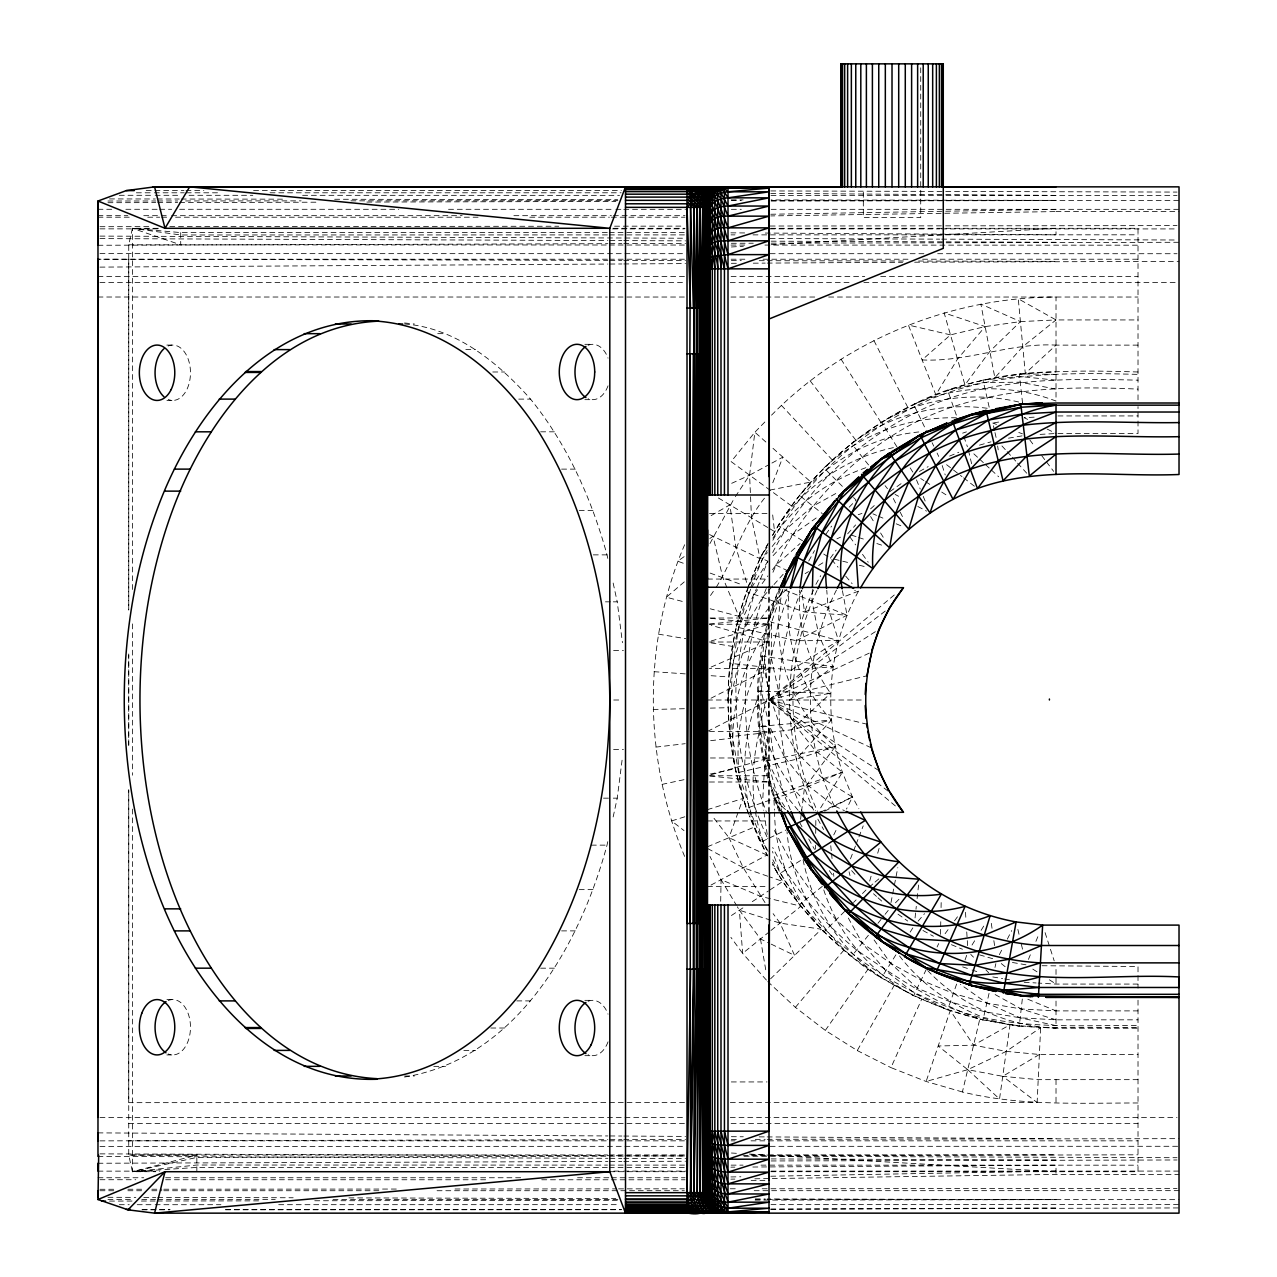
<?xml version="1.0" encoding="UTF-8"?>
<svg xmlns="http://www.w3.org/2000/svg" width="1277" height="1277" viewBox="0 0 1277 1277"><rect width="100%" height="100%" fill="white"/><g stroke="black" fill="none" stroke-linecap="round" stroke-linejoin="round"><path stroke-width="0.75" stroke-dasharray="5 3.75" d="M128.738 790.559L128.738 1155.062L132.409 1171.711L155.842 1171.711M128.738 744.746L128.738 655.117M128.738 609.321L128.738 244.817L132.409 228.296L159.465 228.296M196.85 1171.711L196.85 1155.062L128.738 1155.062L607.501 1154.951M768.946 812.763L768.946 587.244M779.96 588.043C760.645 631.668 758.825 679.332 762.353 726.182C768.052 754.675 766.104 784.812 780.151 811.134L773.814 795.411L842.389 772.218C822.436 712.949 828.422 645.939 858.527 591.123L854.664 590.517M842.421 590.708L847.05 615.243L782.801 589.192L771.611 622.282L771.196 657.479L768.163 691.464L769.185 725.575L774.213 759.32L783.216 792.235L790.335 809.794M815.508 849.173L815.556 845.214M815.7 833.386L815.764 827.464M815.78 825.501L815.875 817.599M720.691 901.275L721.09 879.661L709.996 856.436M940.511 934.381L940.622 928.634M940.67 926.719L940.83 919.057M941.069 907.58L941.213 899.918M684.616 856.388C643.385 757.963 642.379 642.938 684.648 544.704M749.088 814.662C721.489 742.799 721.553 661.183 747.508 588.841M812.348 589.383L811.996 601.036L818.78 635.18L832.987 666.706L789.505 700.004C790.032 737.851 797.678 775.682 813.609 810.113M730.348 1102.578L1037.132 1102.53L1040.643 1027.65L1138.015 1027.65M748.45 813.768C721.569 741.298 720.803 658.613 748.817 586.414M779.146 811.486C750.03 741.059 750.03 658.932 779.146 588.521M764.588 766.519L762.577 802.69L763.694 810.272M813.609 589.894C797.678 624.309 790.032 662.156 789.505 700.004L830.609 693.315C809.251 663.497 796.768 626.768 799.753 589.942M780.439 810.576C759.129 762.273 754.563 707.985 761.395 656.027L832.987 666.706L791.181 670.17L729.869 663.258L738.569 627.55L750.142 588.905M915.05 917.924L916.295 906.319M917.109 898.593L918.562 885.041M1022.318 999.029L1019.269 1026.149L1056.015 1028.208L1138.015 1028.208M750.365 492.603L749.583 475.172L754.867 432.233L765.977 420.851M800.567 819.339L801.302 813.465M801.541 811.518L804.462 788.021L835.35 746.454C789.777 709.166 768.993 646.37 782.801 589.192L769.009 620.223L761.315 691.272L769.185 725.575L784.557 757.149L793.209 788.851L801.94 810.352M613.152 816.945L617.238 798.157L622.442 757.293M727.81 700.004L738.569 627.55L756.431 588.841M758.969 733.477C749.647 772.473 750.589 815.013 767.525 851.807M890.995 902.552L894.012 887.02M894.395 885.089L897.811 867.626M780.439 589.431L769.009 620.223L771.611 622.282L764.412 656.474L768.163 691.464L779.688 724.634L784.557 757.149L806.553 784.333L833.993 805.771L844.432 810.64M404.522 1077.038C516.243 1058.777 579.886 945.523 607.022 845.135L608.251 839.5M989.052 993.378L982.987 1019.988L1019.269 1026.149C918.355 1009.149 821.973 951.573 772.872 859.788M994.975 967.439L995.852 963.64M1138.015 1102.977C1079.384 1102.977 1019.892 1106.121 962.395 1091.963L979.826 1019.03C893.82 998.375 816.769 941.947 772.888 864.944M761.395 656.027L769.009 691.176L759.304 726.453L767.509 760.725L781.923 811.597M757.085 700.004C737.978 750.317 740.644 809.107 767.812 855.973M869.701 881.034L871.297 875.463M877.698 853.212L879.837 845.805M956.633 984.04L947.614 1009.788L982.987 1019.988C936.999 1004.919 896.342 977.113 856.612 950.056C822.276 921.786 792.794 887.292 772.681 847.481M965.029 960.049L966.801 954.957M850.482 858.846L855.43 846.028M856.133 844.193L858.256 838.702M858.974 836.866L863.204 825.884M772.777 482.754L782.881 457.134L770.606 463.774M747.715 588.027L760.31 557.602L767.812 544.034M750.876 587.133L762.64 558.719L768.227 548.631M757.197 587.005L767.86 561.241L760.31 557.602L767.685 546.237M766.28 588.378C738.393 659.235 738.393 740.772 766.28 811.629M772.952 572.272C797.486 516.658 839.564 469.505 890.612 436.766C963.512 388.511 1053.589 385.239 1138.015 389.118M758.969 666.53C736.382 710.044 731.944 761.555 746.231 808.405L804.462 788.021L842.389 772.218L852.429 796.992L858.878 808.676M1028.432 959.41L1031.417 952.195M1035.918 941.357L1038.919 934.141M709.964 543.539L734.259 498.253M748.083 587.021L760.023 558.672L768.195 543.427M962.395 1091.963L926.112 1081.475L890.963 1067.62L921.675 999.237M801.429 590.501C783.024 632.466 776.224 679.029 779.688 724.634L798.333 754.244L823.042 778.762L852.429 796.992L846.491 809.043M817.025 590.469C784.381 659.379 785.339 742.528 817.551 811.438M836.467 590.038C801.653 657.559 801.828 741.394 835.86 809.171M926.32 969.323L913.614 995.709L947.614 1009.788L914.731 993.378L885.855 970.807L862.183 943.064L836.18 919.839L812.954 893.836L792.778 865.407L772.952 827.735M937.079 946.991L938.723 943.559M833.753 834.903L837.153 828.007M749.679 584.674L762.64 558.719L767.397 552.638M999.364 954.669L1002.892 947.773M1007.298 939.17L1011.719 930.566M772.729 534.967C829.523 435.425 941.516 371.384 1056.015 371.99M764.588 633.488C737.276 674.192 727.092 724.873 736.031 773.032L796.194 759.304L835.35 746.454L764.524 761.363L769.009 726.453L759.304 726.453L831.407 720.02C799.147 685.972 783.583 638.308 789.154 591.778L778.22 624.102L771.196 657.479L778.715 691.783L793.735 723.389L815.365 750.653L842.389 772.218L819.978 808.964M772.489 535.558C804.606 478.667 855.207 433.126 913.614 404.298C982.971 369.165 1062.288 369.723 1138.015 371.99M772.872 540.219C804.574 482.211 855.654 435.808 914.731 406.629C983.753 371.639 1062.687 372.437 1138.015 374.384M772.681 552.51C803.776 491.406 855.877 442.002 917.253 411.848C985.477 377.242 1063.565 378.327 1138.015 380.179M808.74 561.066L814.518 550.61M815.907 584.371L820.728 575.656M767.748 981.598L795.379 1007.345L825.309 1030.411L857.266 1050.556L894.235 985.333M750.684 589.176L736.031 626.975L796.194 640.703L838.478 640.559L828.119 607.581L826.762 590.229M751.706 587.532L767.86 561.241M972.02 945.028L976.059 938.499M981.087 930.358L985.126 923.83M895.911 954.797L881.401 977.911L913.614 995.709C871.744 973.17 838.446 935.355 823.761 889.893M910.166 932.114L913.215 927.278M772.936 538.128C794.661 503.968 829.906 479.929 867.881 467.015M735.36 496.609L749.583 475.172L768.866 464.732M764.476 498.222C743.006 524.991 733.924 558.831 716.11 587.436M710.491 595.497L714.976 589.048M825.309 1030.411L868.232 968.94M825.852 534.249L831.614 526.14M830.353 558.209L836.132 550.084M945.092 933.695L949.801 927.262M954.51 920.829L958.053 916.008M757.58 589.751L754.148 594.364L744.22 628.827L732.439 663.545L729.869 736.749L791.181 729.837L831.407 720.02L796.194 759.304M762.161 583.589L767.892 575.895M772.473 569.734L775.921 565.104L800.072 543.507M772.154 546.556L785.211 529.843L812.954 506.171L837.967 492.315M868.392 935.275L851.376 956.601C820.169 930.646 792.267 900.062 772.489 864.449M877.969 923.271L883.907 915.817M885.089 914.332L889.846 908.362M795.379 1007.345L843.874 950.168M918.099 921.164L924.548 913.662M772.729 585.951L762.577 597.317L744.22 628.827L738.202 664.2L730.396 700.004L732.439 736.462L738.569 772.457L751.61 814.646M774.006 584.515L786.696 570.308L772.697 563.556M847.657 533.834L855.622 524.927M773.112 555.623L792.778 534.6L819.196 515.828M849.173 507.208L856.101 500.089L853.563 497.551M771.531 415.169C845.55 339.826 950.615 297.222 1056.015 297.03L1056.015 401.074C1010.251 383.515 958.58 384.872 913.614 404.298L926.32 430.684M844.64 911.379L823.936 932.082C794.517 899.247 774.628 856.628 774.612 812.06M853.563 902.456L856.101 899.918M862.47 893.549L866.301 889.718M895.432 902.823L901.019 897.268M770.574 978.836L821.382 929.209L780.055 923.111L772.649 920.781M786.967 589.016C756.128 617.014 732.918 657.24 736.19 700.004C736.606 747.907 747.46 795.427 767.86 838.766L760.31 842.405L749.184 815.556M791.181 729.837L830.609 693.315L758.267 691.176C759.288 736.909 779.768 781.62 815.492 810.544M1138.015 345.125L1056.015 345.125L1025.303 373.427L1018.28 298.786L1056.015 319.936L1138.015 319.936M870.547 508.9L876.485 503.585M950.487 334.877L908.378 325.044L935.833 394.801L957.495 359.076L985.142 326.593L944.134 312.865L964.949 384.888L989.851 351.351L1020.435 321.596L980.88 304.086L994.863 377.753L1022.781 346.69L1056.015 319.936L1020.435 321.596L985.142 326.593L950.487 334.877L922.106 359.922C967.503 362.269 1010.362 342.491 1056.015 345.125M684.28 581.881L666.371 597.221L685.446 602.249M869.062 887.18L873.548 883.381M875.032 882.104L879.518 878.305M707.506 731.386L769.009 700.004L895.369 594.06M769.504 931.651L742.639 953.36L730.891 937.334M771.005 930.422L800.95 906.223L760.374 896.294L721.09 879.661L736.334 905.138M822.308 886.382L799.418 904.643L780.311 873.245L772.441 851.472M895.369 805.947L769.009 700.004L887.994 608.953M889.846 491.645L901.227 483.568M684.121 556.66L677.704 561.194L684.871 563.827M709.82 538.511L713.045 536.244L722.862 577.763L738.856 616.344L710.235 608.794M731.434 915.513L744.22 907.021M752.297 901.658L768.371 890.995M769.967 889.925L782.753 881.433L769.6 876.868M887.994 791.054L769.009 700.004L878.895 629.401M791.181 670.17L838.478 640.559L771.611 622.282M805.117 573.66L808.485 571.601M818.589 565.424L825.309 561.305M1039.382 1054.483L1002.732 1076.319L967.727 1069.679L926.112 1081.475L950.28 1010.506L973.585 1045.177L1006.26 1051.37L1039.382 1054.483L1138.015 1054.483M711.113 515.605L729.885 504.846L735.775 547.099L747.492 585.105M919.456 471.452L928.171 466.632M711.002 885.073L766.966 855.047L749.743 816.482M711.018 698.216L769.009 668.621L709.485 668.621M824.607 811.198L852.429 796.992L821.781 811.581M796.194 640.703L847.05 615.243L804.462 611.986L746.231 591.602M769.472 837.999L786.696 829.699M967.727 1069.679L999.524 1099.002L1010.027 1024.777L973.585 1045.177L938.196 1045.991L967.727 1069.679L1006.26 1051.37L1040.643 1027.65L1010.027 1024.777L979.826 1019.03M836.93 538.846L840.505 537.17M878.895 770.606L769.009 700.004L871.137 652.244M731.689 483.313L749.583 475.172M711.129 667.057L769.009 642.012L711.241 625.315M707.522 846.747L753.717 827.304M949.593 456.081L958.788 452.266M858.527 591.123L804.462 611.986L801.78 590.453M858.224 514.695L861.959 513.434M962.635 433.142L966.418 431.881M684.791 816.785L671.606 820.935L684.025 830.593M707.362 809.682L743.118 798.428L728.959 837.728L743.294 867.753L765.003 902.6M711.241 640.942L769.009 624.245L709.485 618.196M711.241 774.692L769.009 757.979L709.485 757.979M979.475 445.146L990.968 441.826M132.409 809.075L132.409 1171.711L196.85 1155.062M871.137 747.747L769.009 700.004L866.429 675.916M607.309 1167.417L196.85 1167.417L132.409 1171.711L196.85 1157.425L607.501 1156.18M661.981 784.397L685.126 779.449M710.204 774.07L735.281 768.706M769.903 490.065L810.895 482.052L771.085 446.647M918.802 431.961C872.51 436.415 829.922 460.742 799.418 495.364L822.308 513.625M994.544 430.668L992.804 423.054L998.694 422.048M1008.495 438.171L1022.254 435.84M655.803 747.125L685.19 743.677M710.666 740.676L730.252 738.361M132.409 1171.711L196.85 1165.023L607.501 1165.103M709.485 624.038L769.009 618.004L709.485 618.004M731.402 246.972L743.358 246.285M771.228 244.689L1056.015 228.296L1056.015 234.808L764.795 233.052M1034.147 417.164L1024.218 417.707L1027.746 419.463M1040.101 434.388L1054.02 433.605M653.154 709.453L684.711 708.703M710.347 708.112L728.098 707.697M730.891 1176.947L740.868 1176.771M770.781 1176.229L1056.015 1171.089M770.781 214.249L1056.015 209.332L1056.015 211.583L770.781 215.925M730.891 1179.15L734.882 1179.086M754.819 1178.799L1056.015 1174.393L1179.022 1174.393M99.973 267.116L607.868 264.052M609.863 264.036L621.819 263.972M623.799 263.956L685.541 263.589M731.354 263.317L737.34 263.27M753.27 263.174L765.226 263.11M767.206 263.094L902.647 262.28M914.603 262.2L1179.022 261.354M730.891 1167.146L734.882 1167.13M752.823 1167.018L1056.015 1165.183L1056.015 1174.393M770.781 1209.303L1179.022 1207.93M97.978 245.264L607.868 243.684M609.863 243.668L621.819 243.636M623.799 243.62L685.541 243.428M731.354 243.284L753.27 243.221M771.196 243.173L1179.022 242.279M609.496 1156.164L685.238 1155.94M743.054 1155.765L1138.015 1154.807M97.978 1163.251L607.868 1161.511M609.863 1161.511L621.819 1161.463M623.799 1161.463L685.541 1161.24M771.196 1160.953L1177.043 1159.979M770.781 1209.064L1056.015 1207.93L1056.015 1204.61M107.938 202.708L155.746 202.596M157.725 202.596L177.647 202.532M179.642 202.532L317.079 202.197M366.866 202.069L615.833 201.447M771.196 201.064L1179.022 200.361M99.973 1140.872L607.868 1139.691M609.863 1139.691L621.819 1139.659M623.799 1139.659L685.541 1139.515M731.354 1139.403L737.34 1139.387M755.266 1139.355L765.226 1139.323M767.206 1139.323L1179.022 1138.653M109.503 1201.082L133.415 1201.05M141.396 1201.034L155.331 1201.018M157.326 1201.003L258.96 1200.859M314.749 1200.763L617.637 1200.316M755.122 1200.109L1056.015 1199.646L767.206 1198.927M146.201 190.608L183.968 190.608M185.963 190.608L203.857 190.608M253.564 190.608L621.388 190.608M770.781 190.943L1177.043 192.077M136.368 192.795L152.33 192.795M154.325 192.795L184.255 192.795M186.25 192.795L220.155 192.795M270.038 192.795L621.165 192.795M119.272 195.285L153.16 195.301M155.155 195.301L181.063 195.301M189.028 195.301L252.814 195.301M302.633 195.317L619.537 195.349M771.005 195.365L1177.043 195.381M107.938 201.016L155.746 200.984M157.725 200.984L177.647 200.968M185.612 200.952L301.133 200.872M350.936 200.84L617.829 200.665M731.354 200.585L741.314 200.569M771.196 200.553L1056.015 200.361L771.069 199.93M97.978 209.268L113.908 209.284M125.864 209.284L157.725 209.284M159.721 209.284L171.677 209.284M179.642 209.284L398.743 209.3M448.53 209.3L613.854 209.316M615.833 209.316L621.819 209.316M623.799 209.316L685.541 209.316M731.354 209.316L741.314 209.316M771.196 209.316L1179.022 209.332M1056.015 211.583L1179.022 211.583M97.978 215.685L127.828 215.685M143.742 215.685L169.618 215.685M171.613 215.685L462.146 215.685M513.881 215.685L611.396 215.685M613.375 215.685L685.015 215.685M97.978 217.202L131.802 217.202M147.733 217.202L159.673 217.202M161.652 217.202L167.622 217.202M175.588 217.202L478.061 217.202M529.795 217.202L609.4 217.202M611.396 217.202L685.015 217.202M99.973 226.699L149.84 226.652M169.777 226.636L558.719 226.237M614.572 226.189L684.376 226.109M770.143 226.029L943.671 225.853M945.666 225.853L1177.027 225.614M613.263 228.296L685.031 228.296M770.781 228.296L1138.015 228.296L1138.015 401.074M99.973 228.854L159.817 228.854M612.577 228.886L684.376 228.886M770.143 228.886L939.68 228.902M941.676 228.902L1177.027 228.918M607.277 232.59L180.711 232.59L132.409 228.296L132.409 590.038M609.273 232.59L685.015 232.59M607.405 234.904L180.711 234.984L132.409 228.296L180.711 244.849L180.711 228.296M609.4 234.904L685.158 234.888M731.019 234.872L735.009 234.872M752.951 234.872L1138.015 234.808M128.738 244.817L607.405 245.008M609.4 245.008L685.158 245.04M731.019 245.056L746.965 245.072M764.907 245.072L1138.015 245.184M99.973 253.628L684.376 253.676M770.143 253.692L925.713 253.708M937.685 253.708L1177.027 253.724M607.437 259.215L97.978 259.215L607.868 260.348M609.432 259.215L685.238 259.215M731.114 259.215L747.077 259.215M763.023 259.215L908.633 259.215M922.601 259.215L1138.015 259.215M97.978 276.598L607.437 276.598M609.432 276.598L685.238 276.598M731.114 276.598L864.752 276.598M880.715 276.598L1138.015 276.598M99.973 282.44L684.376 282.52M730.252 282.536L849.923 282.552M863.891 282.552L1177.027 282.6M97.978 297.014L607.325 297.03M609.321 297.03L685.095 297.03M730.971 297.03L814.726 297.03M828.677 297.03L1138.015 297.03M404.601 323.991C455.187 327.598 498.046 362.413 530.53 399.11C567.387 444.54 591.57 498.748 607.022 554.872L608.251 560.507M437.708 333.664L445.561 333.664M584.85 344.311L592.704 344.311M166.84 345.077L172.73 345.077M465.818 349.611L475.635 349.611M492.762 371.99L504.543 371.99M518.749 399.11L530.53 399.11M584.85 399.669L592.704 399.669M166.92 400.435L172.81 400.435M1057.963 415.935L1138.015 415.935M540.65 431.818L554.394 431.818M1057.963 433.494L1138.015 433.494L1138.015 406.645M561.593 469.122L575.336 469.122M579.231 510.369L592.975 510.369M709.501 513.45L767.078 513.45M593.278 554.872L607.022 554.872M707.506 579.056L767.078 579.056M605.458 601.834L611.348 601.834M613.311 601.834L617.238 601.834L622.442 642.714M709.485 624.245L769.009 624.245M709.485 642.012L769.009 642.012M613.614 650.504L623.431 650.504M758.267 691.176L769.009 691.176M613.726 700.004L621.58 700.004M707.506 700.004L864.848 700.004M709.485 731.386L769.009 731.386M613.614 749.503L623.431 749.503M709.485 775.762L769.009 775.762M709.485 782.003L769.009 782.003L709.485 775.969M603.494 798.157L611.348 798.157M613.311 798.157L617.238 798.157M707.506 820.951L767.03 820.951M591.315 845.135L607.022 845.135M707.506 886.557L767.03 886.557M579.231 889.638L592.975 889.638M561.593 930.885L575.336 930.885M1042.096 965.731L1138.015 966.513L1138.015 988.206M540.65 968.174L554.394 968.174M1138.015 984.072L1056.015 984.072L1038.121 983.067M166.92 999.572L172.81 999.572M584.85 1000.338L592.704 1000.338M516.786 1000.897L530.53 1000.897M848.343 918.051L862.183 943.064L890.612 963.241L921.132 980.097L953.328 993.442L986.834 1003.099L1021.201 1008.942L1056.015 1010.889L1138.015 1010.889M874.059 939.936L890.612 963.241L917.253 988.159L950.391 1001.87L984.854 1011.799L1020.211 1017.817L1056.015 1019.828L1138.015 1019.828M899.519 955.946C921.004 984.136 950.631 1004.776 983.561 1017.45C1034.258 1028.943 1086.488 1024.984 1138.015 1025.623M490.799 1028.017L504.543 1028.017M463.854 1050.396L475.635 1050.396M166.84 1054.93L172.73 1054.93M584.85 1055.68L592.704 1055.68M433.781 1066.343L445.561 1066.343M404.601 1076.016L414.418 1076.016M1138.015 1079.656L1038.201 1079.656L1002.732 1076.319L1037.132 1102.53M731.322 1081.938L767.03 1081.938M684.52 1102.578L128.738 1102.658L128.738 789.569M99.973 1117.407L684.376 1117.407M730.252 1117.407L1177.027 1117.407M128.738 1123.473L607.437 1123.473M609.432 1123.473L685.238 1123.473M731.114 1123.473L1138.015 1123.473M128.738 1140.84L607.437 1140.84M609.432 1140.84L685.238 1140.84M731.114 1140.84L735.105 1140.84M751.052 1140.84L1138.015 1140.84M99.973 1146.411L684.376 1146.331M770.143 1146.331L1179.022 1146.283M609.321 1154.935L685.238 1154.919M750.908 1154.887L1056.015 1154.807M609.496 1165.103L685.238 1165.119M731.098 1165.135L743.054 1165.135M760.996 1165.135L1138.015 1165.183M609.305 1167.417L685.015 1167.417M97.978 1171.137L159.721 1171.137M613.854 1171.105L621.819 1171.105M623.799 1171.105L685.541 1171.105M771.196 1171.105L1179.022 1171.089M609.799 1171.711L685.031 1171.711M770.781 1171.711L1138.015 1171.711L1138.015 998.933M97.978 1177.745L143.742 1177.745M165.643 1177.745L521.846 1177.745M577.555 1177.745L609.4 1177.745M611.396 1177.745L685.015 1177.745M99.973 1179.725L135.793 1179.74M165.643 1179.74L486.026 1179.772M541.735 1179.772L609.4 1179.788M611.396 1179.788L685.015 1179.788M751.163 1180.347L767.046 1180.347M99.973 1189.286L113.94 1189.27M127.892 1189.254L141.859 1189.238M151.835 1189.238L161.812 1189.222M163.807 1189.222L399.158 1189.047M454.995 1188.999L616.568 1188.871M618.547 1188.871L684.376 1188.807M730.252 1188.775L738.234 1188.775M762.161 1188.759L1177.027 1188.424M99.973 1190.739L113.94 1190.739M127.892 1190.739L141.859 1190.739M151.835 1190.739L161.812 1190.739M163.807 1190.739L381.2 1190.723M437.053 1190.723L684.376 1190.707M754.18 1190.691L1179.022 1190.659M107.938 1199.534L133.83 1199.534M141.795 1199.534L155.746 1199.534M157.725 1199.534L275.241 1199.55M333.01 1199.55L617.829 1199.598M755.266 1199.614L765.226 1199.614M767.206 1199.614L1179.022 1199.646M119.272 1204.706L129.248 1204.706M137.214 1204.706L153.16 1204.706M155.155 1204.706L220.921 1204.706M278.721 1204.69L619.537 1204.658M771.005 1204.642L1179.022 1204.61M142.21 1209.399L170.049 1209.399M225.726 1209.399L621.388 1209.399M141.986 1209.83L169.825 1209.814M225.518 1209.798L621.372 1209.718M109.503 198.925L155.331 198.989M157.326 198.989L179.243 199.02M181.238 199.036L284.867 199.18M334.67 199.26L617.637 199.691M731.21 199.866L743.166 199.882M609.863 260.348L621.819 260.38M623.799 260.38L685.541 260.524M731.354 260.62L741.314 260.636M759.24 260.684L765.226 260.7M767.206 260.7L904.643 261.003M918.578 261.035L1056.015 261.354M99.973 236.101L684.376 238.224M770.143 238.544L939.68 239.15M941.676 239.15L1177.027 240.012M99.973 238.607L607.868 240.555M609.863 240.555L621.819 240.603M623.799 240.619L685.541 240.858M771.196 241.177L1056.015 242.279M99.973 1153.865L684.376 1155.956M744.204 1156.164L1177.027 1157.712M97.978 1156.403L607.868 1158.303M609.863 1158.319L621.819 1158.367M623.799 1158.367L685.541 1158.606M771.196 1158.925L1056.015 1159.979M107.938 1197.299L135.825 1197.363M143.79 1197.395L155.746 1197.411M157.725 1197.427L293.167 1197.762M348.94 1197.89L615.833 1198.56M755.266 1198.895L765.226 1198.927M770.781 193.386L1056.015 195.381L1056.015 192.077M730.891 232.845L744.858 232.941M97.978 1132.875L607.868 1135.955M609.863 1135.955L621.819 1136.035M623.799 1136.051L685.541 1136.418M731.354 1136.69L743.31 1136.769M759.24 1136.865L765.226 1136.897M767.206 1136.913L1056.015 1138.653M1056.015 374.384L1019.269 373.858L1022.542 402.957C975.101 390.618 923.894 397.754 881.401 422.096L896.981 446.886C848.886 456.368 805.851 485.005 778.108 525.39L802.914 540.969M1024.218 982.284L1036.142 982.955M731.402 1153.019L737.388 1153.37M749.328 1154.057L769.249 1155.206M771.228 1155.318L1056.015 1171.711M654.032 671.686L685.526 673.905M711.113 675.709L728.816 676.954M404.522 322.969L414.418 323.991M1056.015 380.179L1019.557 376.428L982.987 380.019L989.499 408.576C940.973 401.632 890.883 414.45 851.376 443.39L869.637 466.297M658.453 634.158L685.701 638.676M711.002 642.874L732.423 646.417M1012.422 962.491L1026.181 964.837M992.804 976.953L1002.621 978.613M1004.584 978.948L1010.474 979.954M1056.015 389.118L1020.211 382.19L983.561 382.541L947.614 390.203L957.287 417.85C908.282 416.382 859.964 434.739 823.936 467.925L844.64 488.628M1056.015 1025.623L1020.211 1017.817L986.834 1003.099L960.4 984.359M834.216 559.15L849.652 562.902M859.293 565.248L867.003 567.132M769.009 700.004L866.429 724.091M979.475 954.861L994.799 959.282M1056.015 1019.828L1021.201 1008.942L992.836 993.283M770.813 920.19L739.383 910.23L737.356 906.83M851.296 535.047L856.771 536.867M858.607 537.473L865.902 539.9M876.852 543.539L882.327 545.359M962.635 966.849L970.185 969.371M972.068 970.009L977.719 971.909M767.716 876.214L743.294 867.753L707.442 848.423M992.804 423.054L996.507 424.395M1018.759 432.472L1022.462 433.829M710.124 573.086L740.883 584.371M1027.825 999.237L1056.015 1010.889M951.429 944.693L962.475 949.258M872.941 513.849L876.533 515.381M878.321 516.147L885.488 519.212M896.246 523.809L901.626 526.108M766.966 855.047L728.959 837.728L712.167 815.907M709.597 534.6L760.023 558.672L751.499 517.776L750.461 494.534M766.423 980.097L742.639 953.36L739.383 910.23L760.469 938.962L769.44 943.288M771.228 944.15L794.565 955.404L780.055 923.111L773.112 913.646M1047.188 429.104L1056.015 433.494M857.266 1050.556L890.963 1067.62M895.097 494.422L898.593 496.274M917.812 506.474L926.543 511.103M922.952 930.486L933.407 936.264M718.408 497.982L767.956 527.64M769.616 528.614L774.548 531.583L772.553 513.785M823.745 554.058L828.709 557.171M920.701 478.524L923.925 480.599M925.554 481.652L930.406 484.781M941.724 492.076L948.188 496.242M1032.806 969.115L1037.786 972.324M1049.391 979.794L1056.015 984.072L1056.015 966.513M897.97 914.124L907.724 921.052M791.564 505.963L731.114 461.604L754.867 432.233L769.616 445.338M946.576 464.668L962.028 476.64M963.576 477.837L974.399 486.218M1001.296 963.576L1005.877 967.312M927.74 970.6C961.022 1005.733 1007.792 1026.133 1056.015 1028.208L1056.015 998.933M873.516 893.756L876.485 896.422M877.969 897.747L882.423 901.722M973.84 453.846L978.214 457.884M979.682 459.241L984.056 463.28M985.525 464.62L989.898 468.675M991.367 470.016L998.662 476.768M785.515 809.634L773.862 798.732L774.516 810.145M970.759 954.382L973.505 957.191M985.908 969.897L988.669 972.723M781.269 405.208L832.381 460.055M1001.934 445.928L1005.845 450.222M1007.154 451.659L1011.065 455.969M1012.374 457.405L1016.3 461.715M1017.593 463.152L1026.74 473.208M851.631 870.627L855.622 875.08M831.646 559.709L838.047 567.196M845.725 576.166L852.126 583.653M798.109 810.288L783.216 792.235L767.509 760.725M885.089 485.675L887.467 488.66M810.081 380.769L855.829 440.166M1029.757 439.895L1034.53 446.184M1041.697 455.618L1045.272 460.343M1046.47 461.907L1053.637 471.357M849.939 536.994L855.654 544.88M862.518 554.346L868.232 562.231M829.316 870.627L833.913 877.123L833.53 873.197M769.009 779.784L776.703 794.422L786.377 809.139M841.048 359.156L881.034 422.559M910.166 467.877L913.215 472.729M870.579 516.499L874.585 523.075M880.603 532.972L883.62 537.904M817.823 819.116L823.617 829.587M800.072 823.25L802.004 826.746M808.74 838.941L814.518 849.397M768.227 851.376L762.64 841.288L752.345 816.418M873.915 340.512L907.787 407.395M893.293 498.461L895.879 503.585M900.189 512.109L902.775 517.233M932.114 442.704L933.758 446.136M937.079 453.016L938.723 456.448M772.409 862.342L778.108 874.617L802.914 859.038C812.38 907.133 841.032 950.168 881.401 977.911C829.156 947.326 791.74 892.431 787.015 831.582M916.487 479.865L920.254 489.059M923.255 496.418L925.522 501.925M776.703 794.422L783.28 810.608M963.832 436.542L967.407 446.742M1045.081 932.641L1054.195 960.863M942.187 465.53L945.203 474.932M849.061 871.792L850.003 875.543M968.445 450.366L971.621 463.743M1017.881 929.417L1019.19 935.003M1021.377 944.326L1023.563 953.648M994.975 432.568L996.714 440.182M613.152 583.046L617.238 601.834M760.469 938.962L766.088 971.909M997.624 445.976L998.215 449.855M991.303 923.351L992.149 929.113M993.857 940.638L995.006 948.316M763.965 812.172L767.86 838.766M830.752 845.709L831.343 851.599M831.55 853.563L832.141 859.453M965.492 912.273L965.987 920.126M966.737 931.907L967.615 945.666M1056.015 1079.656L1056.015 1102.977M920.717 67.793L920.717 217.601L863.316 217.601L863.316 190.002M769.009 588.314L769.009 811.581M132.409 623.894L132.409 775.219M128.738 259.215L128.738 610.103M128.738 653.968L128.738 745.704M588.106 1001.28A27.679 17.718 -90 0 1 608.044 1014.177M608.044 1041.84A27.679 17.718 -90 0 1 588.106 1054.738M168.149 346.035A27.679 17.718 -90 0 1 190.481 372.692A27.679 17.718 -90 0 1 168.229 399.509M168.229 1000.498A27.679 17.718 90 0 1 190.481 1027.315A27.679 17.718 90 0 1 168.149 1053.972M588.106 345.253A27.679 17.718 -90 0 1 608.044 358.151M608.044 385.83A27.679 17.718 -90 0 1 588.106 398.727"/><path stroke-width="1.5" d="M97.978 1197.267L97.978 1190.739M97.978 1171.137L97.978 1163.251M97.978 1156.403L97.978 201.016L126.311 190.608L154.581 186.857L1179.022 186.857L1179.022 474.501C1103.951 477.438 1022.478 462.162 953.041 499.371C914.715 519.5 882.008 550.211 860.57 587.899M707.506 923.431L687.01 923.431L690.57 207.353L691.4 194.184L694.129 186.857L687.01 187.16M693.347 923.431L694.002 353.809M687.01 188.086L701.025 186.857C693.922 190.241 694.688 200.601 694.018 207.353L694.018 1192.654C692.693 1202.28 698.024 1220.796 710.571 1210.404L710.778 1205.823L707.506 1192.654L707.171 969.163M687.01 189.603L707.506 186.857C698.822 188.725 697.577 199.978 697.258 207.353L697.258 1192.654L698.631 1202.902L700.913 1208.361L703.994 1211.921L707.506 1213.15L722.511 1213.15L714.833 1208.361L710.251 1202.902L707.506 1191.712C713.268 1208.042 704.234 1216.949 687.01 1212.831M687.01 191.646L698.631 188.086L713.364 186.857C703.771 187.751 700.195 199.1 700.179 207.353L700.179 1192.654C700.291 1200.396 703.036 1209.973 711.081 1212.831L713.635 1210.404L708.751 1198.624L707.506 1188.935L708.751 1198.624L710.251 1201.817L716.445 1211.921L719.43 1212.831C711.05 1205.967 706.772 1195.336 707.506 1184.418L708.751 1195.527L712.311 1204.69L717.754 1210.404L725.544 1213.15C714.769 1213.262 706.037 1203.142 706.277 1192.654L704.76 207.353C704.521 197.44 711.991 186.889 722.511 186.857L702.382 189.603L687.01 197.105M728.002 494.997L728.002 186.857C715.631 186.602 708.639 198.254 702.717 207.353L702.717 1192.654C702.685 1201.003 707.011 1210.548 715.695 1212.831L716.445 1211.921C709.006 1208.696 704.744 1200.54 704.76 1192.654L702.717 207.353C702.526 198.206 708.272 187.192 718.408 186.857L697.529 189.603L687.01 194.184M707.506 587.244L769.424 587.244L769.009 186.857L728.002 188.102L720.994 189.315L712.311 194.184L704.76 207.353L704.76 1192.654C701.249 1199.981 696.141 1208.888 687.01 1209.175L625.507 1209.175M704.712 923.431L705.271 353.809M687.01 200.345C697.465 190.991 711.736 187.096 725.544 186.857C714.769 186.745 706.037 196.866 706.277 207.353L706.277 1192.654C704.074 1201.721 697.561 1211.681 687.01 1210.851L625.507 1210.851M706.229 923.431L706.5 353.809M706.277 1192.654L706.277 207.353L710.251 197.105L714.833 192.827L717.754 194.375L720.994 198.909L728.002 216.148L769.009 216.148L728.002 227.849C701.073 225.055 706.788 250.819 710.251 268.856M706.5 923.431L707.506 207.353L708.751 200.345L712.311 195.317L714.833 196.307L717.754 200.218L728.002 227.849L769.009 227.849L728.002 240.81C706.835 240.603 703.978 246.972 708.751 268.856M707.171 923.431L707.506 353.809L687.01 353.809M707.506 1180.347L707.506 1143.889M707.506 1118.413L707.506 1081.954L707.506 1088.531M707.506 546.253L707.506 529.843M707.825 268.856L707.506 258.177L708.751 256.964L728.002 254.618L769.009 240.81L728.002 240.81L717.754 208.135L714.833 201.989L712.311 198.685L710.251 198.19L707.506 207.353L707.506 1192.654C710.858 1205.344 700.099 1216.805 687.01 1212.096L625.507 1212.096M769.025 1143.873L769.025 1180.347L769.025 1173.755M769.025 1118.413L769.025 1081.938L769.025 1088.531M769.009 476.608L769.009 186.857M696.316 923.431L697.226 353.809M699.062 923.431L700.147 353.809M700.147 923.431L701.504 353.809M701.504 923.431L702.669 353.809M702.669 923.431L703.595 353.809M703.595 923.431L704.712 353.809M705.271 923.431L706.229 353.809M704.76 1192.654L705.271 969.163M707.506 1141.83L714.833 1144.559L728.002 1145.389L769.009 1131.151L769.424 905.01L769.424 812.763L707.506 812.763M694.002 923.431L696.316 353.809M697.226 923.431L699.062 353.809M625.507 1207.084L687.01 1207.084C694.624 1205.919 698.742 1198.48 702.717 1192.654L703.595 969.163M694.129 1213.15L691.4 1205.823L690.57 1192.654L690.218 923.431L693.347 353.809M625.507 1204.658L687.01 1204.658L691.049 1202.902L700.179 1192.654L701.504 969.163L701.504 308.076L702.717 207.353M625.507 1195.847L687.01 1195.847L690.57 1192.654L693.347 969.163L694.018 207.353C702.925 197.871 713.971 188.246 727.379 186.857C712.454 187.224 697.545 193.066 687.01 203.793M717.754 268.856C717.626 248.073 689.596 200.712 728.002 197.839L769.009 191.805L728.002 191.805L724.442 188.405L720.994 188.086L714.402 191.646L700.179 207.353L699.062 308.076L699.062 969.163L697.258 1192.654L690.777 1199.662L687.01 1201.928L625.507 1201.928M706.5 308.076L707.203 207.353C707.394 200.697 710.555 192.332 717.754 190.8L720.994 192.955L728.002 206.044L769.009 206.044L728.002 216.148C696.173 214.6 710.475 250.547 712.311 268.856M625.507 1198.975L687.01 1198.975L694.018 1192.654L696.316 969.163L696.316 308.076L697.258 207.353L707.139 197.105L717.754 189.603L720.994 189.315L724.442 192.093L728.002 197.839L769.009 197.839L728.002 206.044C692.565 206.603 713.891 249.446 714.833 268.856M705.271 308.076L706.277 207.353M703.595 308.076L704.76 207.353M694.018 1192.654L697.226 969.163M687.01 1192.654L690.554 969.163M690.57 1192.654L694.002 969.163M812.411 587.436L813.066 566.062L822.037 532.11L844.065 491.326L919.999 434.978L946.832 423.102M1038.377 997.369L1042.655 925.107L1179.022 925.107L1179.022 1213.15L154.581 1213.15L128.051 1209.83L97.978 1199.518L98.68 1155.222M865.215 694.449L865.934 683.323M768.946 587.244L903.446 587.675C853.196 651.685 853.196 748.306 903.446 812.316L768.946 812.763M1032.614 996.683L1005.302 993.426L1021.025 995.821L1038.552 994.32L1179.022 994.32M800.025 588.011L803.824 560.97L816.466 528.119L835.126 500.552M1003.323 993.187L1016.125 921.946C951.652 910.166 892.687 869.477 860.73 812.028M780.87 812.89L786.504 826.873L789.84 826.794L806.697 857.394L812.06 870.068L850.642 911.555L877.107 934.349L882.104 941.388L937.158 969.818L969.913 981.981L971.813 985.748L995.916 991.447C963.832 984.79 932.801 973.106 904.531 956.489L941.341 894.171C879.693 902.887 808.628 871.441 783.998 812.411M790.112 587.979L797.822 557.65L811.837 529.747L816.466 528.119L838.478 500.999L882.152 458.619L891.314 455.458L921.387 437.692L971.957 414.754L986.77 413.413L1021.153 407.235L1056.015 405.16L1179.022 405.16M783.264 587.436L786.967 573.357L816.466 528.119M1030.667 996.683L1021.025 995.821L969.02 984.902L990.154 915.673C946.48 932.769 896.454 929.273 855.43 906.622C823.282 889.654 807.048 856.739 787.079 828.119L780.901 812.874M871.728 650.488L878.895 629.401L889.558 607.756L903.446 587.675M781.109 587.628L786.504 573.134L794.278 557.873L780.742 586.414L786.504 573.134L811.645 529.636L830.05 506.538M372.916 320.735C265.201 319.473 190.161 417.85 156.784 510.369A379.253 242.774 -90 0 0 156.784 889.638C190.337 983.418 267.547 1082.912 376.843 1079.257M378.774 321.15C275.257 325.539 205.31 420.947 172.491 510.369A379.253 242.774 -90 0 0 172.491 889.638C205.182 978.39 274.156 1073.318 376.795 1078.65M783.631 587.436L797.822 557.65M790.782 588.346C806.681 545.949 839.292 513.977 863.539 476.656M802.259 588.761C827.193 530.546 873.356 482.451 929.337 453.191C1005.909 411.673 1095.682 423.868 1179.022 422.591M817.871 588.713C841.671 535.845 884.626 492.603 935.77 465.738C1010.394 425.353 1097.933 438.394 1179.022 436.67M837.297 588.282C860.123 542.39 898.481 504.99 943.719 481.206C1015.949 442.257 1100.71 456.352 1179.022 454.069M899.678 953.328L881.896 941.708L848.519 913.741L829.842 893.325C855.446 924.963 889.239 948.651 924.995 967.535L971.909 975.42L1005.079 983.434L1038.951 987.472L1179.022 987.472L1179.022 976.937C1111.166 973.537 1041.074 985.988 974.989 965.316C943.623 955.292 914.124 940.159 887.675 920.509C851.232 891.873 820.999 854.84 802.658 812.14M882.104 941.388L843.762 909.001L811.645 870.371L804.127 859.022L865.327 820.377L846.172 811.454M995.693 408.72L1020.786 404.202L1042.319 402.925L1020.786 404.202L986.77 413.413L925.107 432.727C901.434 460.71 867.674 477.917 843.538 505.628C831.838 531.36 822.947 559.741 826.618 588.298M834.998 500.472L811.645 529.636L796.178 554.521L813.992 526.332L872.798 568.536C869.541 509.746 901.849 452.026 953.36 423.613M838.845 496.402L858.862 476.959L843.762 490.991L811.837 529.747M891.314 455.458C855.446 489.139 834.919 539.708 842.07 588.825M838.734 496.29L881.896 458.299L889.606 452.936L930.039 512.971C947.47 456.719 997.848 413.86 1056.015 405.16L1056.015 474.501M128.051 1209.83L165.004 1171.711L609.799 1171.711L625.507 1213.15L625.507 186.857L609.799 228.296L609.799 1171.711L154.581 1213.15L165.004 1171.711L97.978 1199.518M843.762 909.001L850.642 911.555L881.274 928.906L909.575 947.965L939.92 963.544L971.909 975.42L1006.946 973.042L1040.42 962.874L1179.022 962.874M1056.015 454.069L1029.342 476.082L1020.786 404.202L971.813 414.259L954.063 420.165L986.052 410.444L1003.052 480.806L1026.931 455.793L1056.015 436.67M824.703 887.691L880.907 842.086L848.056 831.279L818.286 813.257C858.383 898.433 946.417 957.718 1040.42 962.874M867.817 469.409L863.108 473.113L867.881 469.505M870.946 466.935L881.896 458.299L919.999 434.978L946.848 423.15M871.058 467.095L889.606 452.936M812.06 870.068L821.143 882.966M986.052 410.444L971.813 414.259L924.995 432.472L882.152 458.619M891.298 451.93L919.999 434.978L953.041 499.371L970.376 469.457L994.16 444.045L1023.212 424.539L1056.015 412.024L1179.022 412.024M986.77 413.413L955.739 430.046L924.516 443.805L895.145 461.157L874.921 489.857L861.72 522.261L856.197 556.628L858.272 587.292M1056.015 422.591L1024.872 438.522L998.247 460.949L977.496 488.612L952.291 420.756M821.781 811.581L787.079 828.119L781.109 812.38M1179.022 945.507L1041.441 945.507L1009.437 959.171L974.989 965.316L939.92 963.544L906.079 953.871L848.519 913.741L898.944 861.799C861.4 857.186 824.176 840.904 799.354 811.789M769.009 319.027L943.272 248.361L943.272 63.85L840.761 63.85L840.761 186.857M1021.153 407.235L988.382 420.085L955.739 430.046L929.337 453.191L908.905 481.589L895.464 513.705L889.638 547.785L836.227 498.924M687.01 1212.096C698.854 1214.124 707.266 1203.636 707.203 1192.654L707.171 353.809M1039.59 976.937C994.033 990.441 944.405 981.758 904.531 956.489M367.026 1079.257C440.086 1078.554 501.079 1027.123 538.686 968.174C588.378 888.265 609.017 793.336 609.799 700.004C609.017 606.655 588.378 511.742 538.686 431.818C501.079 372.868 440.086 321.453 367.026 320.735M971.845 985.589L1003.866 990.186L1038.951 987.472M728.002 186.857C712.199 187.575 697.545 195.812 687.01 207.353L690.554 308.076M1056.015 412.024L1021.951 414.051L988.382 420.085L959.426 439.942L935.77 465.738L918.626 496.019L908.809 529.173L861.544 474.342M1045.927 997.337L1179.022 997.369L1021.025 995.821M101.537 1201.098L105.528 1201.082M152.873 186.921L840.601 186.937M942.314 186.905L1056.015 186.857M625.507 187.16L769.009 188.102L728.002 191.805C686.978 196.834 722.064 246.621 720.994 268.856M625.507 188.086L720.994 188.086L720.994 494.997M625.507 189.603L717.754 189.603L717.754 494.997M126.311 190.608L134.261 190.608M625.507 191.646L714.833 191.646L714.833 494.997M625.507 194.184L712.311 194.184L712.311 494.997M625.507 197.105L710.251 197.105L710.251 494.997M625.507 200.345L708.751 200.345L708.751 494.997M625.507 203.793L707.825 203.793L708.751 201.383L710.251 201.431L717.754 217.904L728.002 254.618L769.009 254.618L728.002 268.856L714.833 219.229L708.751 204.48L707.506 208.295L712.311 220.857L724.442 268.856M625.507 207.353L707.506 207.353M707.506 268.856L769.009 268.856M687.01 308.076L707.506 308.076M335.34 323.991L351.047 323.991M398.711 323.991L402.638 323.991M304.197 333.664L319.904 333.664M274.124 349.611L289.831 349.611M245.647 371.559L261.354 371.559M244.801 372.437L260.508 372.437M219.245 399.11L234.936 399.11M1179.022 403.005L1056.015 403.005L1021.025 404.17L971.957 414.754M195.365 431.818L211.072 431.818M174.422 469.122L190.129 469.122M165.004 491.134L180.711 491.134M707.506 494.997L769.424 494.997M871.6 652.244L866.891 675.916M866.891 724.091L867.147 727.73M871.728 749.519L879.358 770.606M890.037 792.251L903.446 812.316M707.506 905.01L769.424 905.01M165.004 908.857L180.711 908.857M174.422 930.885L190.129 930.885M195.365 968.174L211.072 968.174M687.01 969.163L707.506 969.163M1046.214 997.369L1179.022 997.369M219.245 1000.897L234.936 1000.897M244.801 1027.57L260.508 1027.57M245.647 1028.448L261.354 1028.448M274.124 1050.396L289.831 1050.396M304.197 1066.343L319.904 1066.343M335.34 1076.016L351.047 1076.016M769.009 1131.151L707.506 1131.151C709.741 1157.185 704.856 1192.686 724.442 1212.831L727.379 1213.15C716.477 1213.326 706.995 1203.493 707.203 1192.654L706.5 969.163M625.507 1192.654L707.506 1192.654M625.507 1199.662L708.751 1199.662L708.751 905.01M625.507 1202.902L710.251 1202.902L710.251 905.01M625.507 1205.823L712.311 1205.823L712.311 905.01M625.507 1208.361L714.833 1208.361L714.833 905.01M126.311 1209.399L130.286 1209.399M625.507 1210.404L717.754 1210.404L717.754 905.01M625.507 1211.921L720.994 1211.921L728.002 1213.15L769.009 1211.905L728.002 1211.905L717.754 1209.207L714.833 1207.18L712.311 1201.322L707.506 1170.674L710.251 1198.576L717.754 1205.632L728.002 1208.202L769.009 1208.202L728.002 1211.905C711.337 1189.095 711.161 1158.287 707.825 1131.151M625.507 1212.831L724.442 1212.831L724.442 905.01M1020.786 404.202L1056.015 405.16M687.01 1195.847L707.825 1196.214L707.825 905.01M1056.015 997.369L1054.802 996.954M1041.441 945.507C955.803 940.654 874.729 888.01 836.802 810.879M969.913 981.981L1003.866 990.186L1038.552 994.32M687.01 1210.851L692.916 1211.921M687.01 1198.975L690.777 1199.662M687.01 1209.175L692.342 1210.404M687.01 1201.928L691.049 1202.902M687.01 1207.084L691.847 1208.361M687.01 1204.658L691.4 1205.823M1003.866 990.186L1021.089 995.31M924.995 967.535L971.813 985.748L935.929 972.611L965.109 906.367C908.25 921.659 845.103 901.945 806.697 857.394M97.978 201.016L165.004 228.296L609.799 228.296L189.65 186.857L165.004 228.296L154.581 186.857M877.107 934.349C928.618 962.746 994.671 959.25 1042.655 925.107L1016.125 921.946L984.184 935.211L949.865 940.989L914.939 938.866L881.274 928.906L855.43 906.622L832.396 881.449L812.507 853.722L796.034 823.857L787.446 810.767M795.14 556.181L853.659 588.442M899.726 953.265L875.256 936.775L919.185 879.246L884.706 876.453L851.536 865.918L821.43 848.088L796.034 823.857L791.054 811.549M906.079 953.871L925.202 967.104M827.065 885.775L844.001 908.793M804.127 859.022L822.404 884.498M803.169 857.298L787.079 828.119L811.645 870.371L786.504 826.873L781.923 811.597M878.895 770.606L888.744 790.591M724.442 1131.151L728.002 1145.389L769.009 1145.389L728.002 1159.197C721.266 1158.526 710.906 1159.293 707.506 1152.189C709.278 1171.935 706.804 1196.373 720.994 1211.921L720.994 905.01M720.994 1131.151L728.002 1159.197L769.009 1159.197L728.002 1172.142C720.643 1171.823 709.373 1170.578 707.506 1161.894C703.084 1175.431 716.046 1184.689 728.002 1183.859L769.009 1183.859L728.002 1193.963C718.871 1194.139 707.857 1188.408 707.506 1178.256C704.569 1190.93 715.471 1202.726 728.002 1202.168L769.009 1202.168L728.002 1208.202C715.12 1184.753 712.39 1157.249 708.751 1131.151M717.754 1131.151L728.002 1172.142L769.009 1172.142L728.002 1183.859L714.833 1131.151M867.865 731.37L869.685 740.468M870.403 744.108L871.137 747.747M712.311 1131.151L720.994 1171.536L728.002 1193.963L769.009 1193.963L728.002 1202.168L717.754 1170.77L710.251 1131.151M707.825 1142.452C710.395 1165.741 710.73 1191.68 724.442 1211.602L728.002 1213.15L728.002 905.01M865.215 705.558L866.061 718.52M693.347 308.076L690.57 207.353C699.588 197.536 711.209 189.714 724.442 187.16L724.442 494.997M694.018 207.353L696.316 308.076M697.258 207.353L699.062 308.076M700.179 207.353L701.504 308.076M701.504 969.163L702.717 1192.654M699.062 969.163L700.179 1192.654M707.25 308.076L707.825 203.793L707.825 494.997M707.506 577.938L707.506 579.056M707.506 1173.755L707.506 1179.932M687.01 187.001L687.01 1213.15M1049.407 699.014L1049.407 700.004M942.825 63.85L942.825 186.857M941.516 63.85L941.516 186.857M939.361 63.85L939.361 186.857M936.392 63.85L936.392 186.857M932.673 63.85L932.673 186.857M928.251 63.85L928.251 186.857M923.207 63.85L923.207 186.857M917.636 63.85L917.636 186.857M911.618 63.85L911.618 186.857M905.281 63.85L905.281 186.857M898.705 63.85L898.705 186.857M892.016 63.85L892.016 186.857M885.328 63.85L885.328 186.857M878.752 63.85L878.752 186.857M872.399 63.85L872.399 186.857M866.381 63.85L866.381 186.857M860.81 63.85L860.81 186.857M855.766 63.85L855.766 186.857M851.36 63.85L851.36 186.857M847.625 63.85L847.625 186.857M844.656 63.85L844.656 186.857M842.501 63.85L842.501 186.857M841.192 63.85L841.192 186.857M769.009 924.899L769.009 1213.15M690.218 353.809L690.218 923.431M97.978 202.74L97.978 245.264M97.978 259.199L97.978 1117.407M97.978 1132.875L97.978 1140.872M585.92 1053.573A27.679 17.718 -90 0 1 574.985 1028.017A27.679 17.718 -90 0 1 585.92 1002.445M163.951 396.748A27.679 17.718 -90 0 1 163.871 348.813M165.946 1052.791A27.679 17.718 90 0 1 155.06 1027.187A27.679 17.718 90 0 1 166.026 1001.663M585.92 397.562A27.679 17.718 -90 0 1 574.985 371.99A27.679 17.718 -90 0 1 585.92 346.418M594.715 371.99L594.555 375.598A27.679 17.718 -90 0 1 566.828 394.657A27.679 17.718 -90 0 1 568.808 347.44A27.679 17.718 -90 0 1 594.715 371.99M591.043 1044.857A27.679 17.718 -90 0 0 579.311 1000.577A27.679 17.718 -90 0 0 560.619 1038.6A27.679 17.718 -90 0 0 591.043 1044.857M141.747 1013.363A27.679 17.718 90 0 0 157.023 1054.93A27.679 17.718 90 0 0 172.427 1013.459A27.679 17.718 90 0 0 141.747 1013.363M171.15 389.549A27.679 17.718 -90 0 0 159.338 345.301A27.679 17.718 -90 0 0 140.709 383.403A27.679 17.718 -90 0 0 171.15 389.549"/></g></svg>
